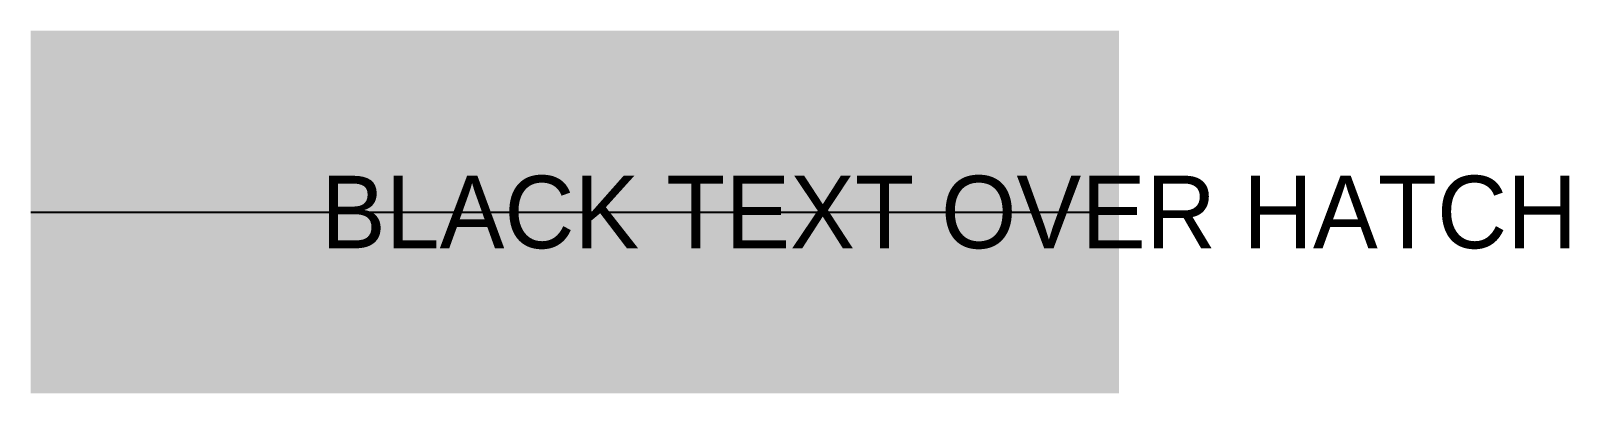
# Model space of a CAD drawing. Extents: x 0 to 42.4, y 0 to 10.
import ezdxf

# ---------------------------------------------------------------- set-up
doc = ezdxf.new("R2010")
doc.units = 0
for name, color, linetype in [('SPIKE_BLACK_TEXT', 7, 'Continuous'), ('SPIKE_RED_LINE', 7, 'Continuous'), ('SPIKE_WHITE_HATCH', 7, 'Continuous')]:
    doc.layers.add(name, color=color, linetype=linetype)

msp = doc.modelspace()

# ---------------------------------------------------------------- hatches: boundary and pattern name
at = {"layer": 'SPIKE_WHITE_HATCH', "true_color": 0xffffff}
msp.add_hatch(color=0, dxfattribs=at).paths.add_polyline_path([(0, 0), (30, 0), (30, 10), (0, 10)])

# ---------------------------------------------------------------- linework, layer by layer
at = {"layer": 'SPIKE_RED_LINE', "color": 0, "true_color": 0x0000ff}
msp.add_line((0, 5), (30, 5), dxfattribs=at)

# ---------------------------------------------------------------- texts
at = {"layer": 'SPIKE_BLACK_TEXT', "color": 0, "true_color": 0x000000}
msp.add_text('BLACK TEXT OVER HATCH', height=2, dxfattribs=at).set_placement((8, 4))

doc.saveas('drawing.dxf')
